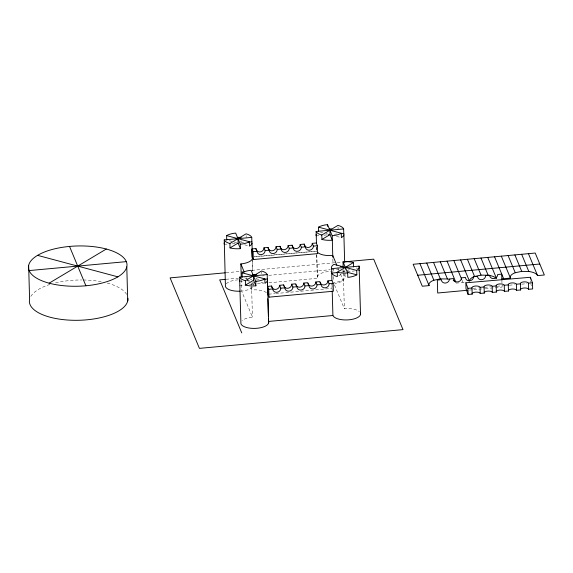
<?xml version="1.0" encoding="UTF-8"?>
<svg xmlns="http://www.w3.org/2000/svg" width="573" height="573" viewBox="0 0 573 573"><rect width="100%" height="100%" fill="white"/><g stroke="black" fill="none" stroke-linecap="round" stroke-linejoin="round"><path stroke-width="0.43" stroke-dasharray="2.87 2.15" d="M240.323 241.756L241.792 240.875M255.787 278.944L257.263 278.063M338.858 275.756L341.064 274.438M346.944 270.922L349.888 269.167M225.246 244.256L227.008 244.091M232.316 243.604L234.966 243.36M240.696 242.837L244.134 242.515M317.113 235.804L318.832 235.639M323.989 235.166L327.434 234.851M334.31 234.221L336.888 233.977M253.939 256.625L316.625 251.167L254.061 256.926M226.113 272.734L243.002 271.179M251.891 270.363L336.358 262.584M337.246 262.506L341.687 262.097M225.934 279.295L238.418 278.149M262.491 275.935L264.275 275.771M268.73 275.355L330.249 269.697M331.137 269.611L334.704 269.289M240.689 281.443L242.408 281.286M246.705 280.892L251.003 280.498M256.16 280.025L259.598 279.703M341.179 272.196L345.476 271.803L341.415 270.714M347.245 271.638L354.336 270.986M239.299 285.519L244.463 285.039M249.62 284.566L253.058 284.251L253.008 282.482M257.47 283.843L263.644 283.277M268.93 282.79L317.442 278.328A13.953 5.701 -1.6 0 1 332.519 271.351M268.644 294.193L274.818 293.627M275.706 293.541L332.147 288.348A13.953 5.701 -1.6 0 1 332.018 286.865L331.946 284.294M456.201 283.105L464.674 282.324M469.437 290.081L472.969 289.759M473.85 289.68L484.436 288.706M485.317 288.62L502.07 287.08L501.977 283.628M473.097 288.319L478.405 287.861M484.593 287.331L490.782 286.801M496.97 286.271L503.158 285.741M509.347 285.211L514.647 284.752M521.724 284.151L527.024 283.692M320.271 232.008L322.706 232.659M325.951 233.526L327.577 233.963M336.501 236.348L340.563 237.437M229.221 240.689L233.333 241.792M234.149 242.014L236.62 242.673M244.607 244.807L248.668 245.896M336.544 269.41L340.606 270.499M244.65 277.869L247.085 278.521M250.337 279.388L251.955 279.825M260.887 282.217L263.322 282.869M462.003 280.133L462.977 282.482M337.834 267.67L338.844 270.119M340.541 274.188L343.585 281.515A13.953 5.701 -1.6 0 0 334.539 284.043M334.525 285.067L344.344 308.675A13.953 5.701 -1.6 0 1 359.35 311.583M246.612 277.762L247.629 280.204M250.68 287.531L251.69 289.974A13.953 5.701 -1.6 0 1 266.696 292.875M241.297 279.688L241.62 291.084L252.449 317.134A13.953 5.701 -1.6 0 0 242.171 320.551M530.863 284.187L531.458 285.769M530.491 280.77L530.534 282.518M501.905 281.042L501.948 282.768M344.882 270.205L344.932 271.967M344.96 272.855L345.082 277.275M343.256 269.632L343.327 272.175M343.349 273.027L344.344 308.675M338.027 227.13L338.077 228.899M332.849 258.967L332.97 263.344M333.142 269.482L333.192 271.237M333.343 276.494L333.465 280.87M332.025 283.979L332.197 290.103M316.776 254.663L317.442 278.328M316.468 246.777L316.59 251.196M316.69 254.734L317.306 276.838M316.403 247.364L316.504 250.867M261.575 271.896L261.625 273.665M252.428 258.566L252.772 270.836M253.094 282.231L253.166 284.86M252.342 260.436L252.686 270.993M251.504 283.184L251.554 284.881M251.576 285.726L252.449 317.134M246.132 235.589L246.182 237.358M252.371 287.202A13.953 5.701 -1.6 0 1 241.62 291.084M226.228 283.828A13.953 5.701 -1.6 0 1 239.901 279.81M247.393 280.684A13.953 5.701 -1.6 0 1 249.456 281.372M251.991 282.854A13.953 5.701 -1.6 0 1 253.187 285.734M343.886 274.395A13.953 5.701 -1.6 0 1 333.507 282.625M356.234 267.92A13.953 5.701 -1.6 0 1 357.609 268.708M30.849 296.377A49.307 20.134 -1.6 0 1 50.431 284.294M55.531 282.897A49.307 20.134 -1.6 0 1 81.645 279.968M83.35 279.989A49.307 20.134 -1.6 0 1 101.328 281.73M107.251 283.069A49.307 20.134 -1.6 0 1 126.941 294.945"/><path stroke-width="0.86" d="M127.736 300.911L126.783 266.875A49.307 20.134 -1.6 0 0 57.236 248.259A49.307 20.134 -1.6 0 0 49.135 283.177L106.306 249.033M226.629 235.618A13.953 5.701 -1.6 0 1 235.675 233.089L240.309 244.227L240.431 248.639A13.953 5.701 -1.6 0 1 230.024 247.901L229.902 243.489L246.082 233.827A13.953 5.701 -1.6 0 1 251.748 237.394L251.869 241.806A13.953 5.701 -1.6 0 1 249.477 246.111L249.355 241.699L226.629 235.618L226.75 240.03M230.024 247.901L238.117 243.074L237.996 238.655M242.214 277.217L242.093 272.805A13.953 5.701 -1.6 0 1 251.146 270.277L255.773 281.415L255.895 285.827A13.953 5.701 -1.6 0 1 245.495 285.089L245.366 280.677L261.546 271.015A13.953 5.701 -1.6 0 1 267.219 274.582L267.763 294.271L268.966 297.165L333.35 291.242L333.128 283.377L331.925 280.484L331.595 268.651A13.953 5.701 -1.6 0 1 333.987 264.346L356.714 270.427L356.843 274.839A13.953 5.701 -1.6 0 1 347.79 277.368L347.668 272.956L343.041 261.818A13.953 5.701 -1.6 0 1 353.441 262.556L353.57 266.968M329.883 230.203L330.012 234.615L332.326 240.18A13.953 5.701 -1.6 0 1 321.919 239.442L321.797 235.03L337.977 225.368A13.953 5.701 -1.6 0 1 343.642 228.935L343.764 233.347A13.953 5.701 -1.6 0 1 341.372 237.652L341.25 233.24L318.524 227.159L318.645 231.571M245.495 285.089L253.581 280.261L253.459 275.842M321.919 239.442L330.012 234.615L328.293 234.772M337.741 272.512L331.717 273.07A13.953 5.701 -1.6 0 0 337.382 276.63L337.261 272.218L353.441 262.556M501.969 278.893L510.443 278.113A13.759 5.615 -1.6 0 1 515.249 272.734L521.724 271.373L528.815 271.487A13.759 5.615 -1.6 0 1 537.567 275.613L544.35 274.99L535.218 253.037L413.162 264.275L422.294 286.228L429.077 285.605A13.759 5.615 -1.6 0 1 433.883 280.226L440.358 278.865L447.441 278.979A13.759 5.615 -1.6 0 1 449.869 279.402M469.631 280.398A13.759 5.615 -1.6 0 1 474.566 276.48L481.041 275.119L488.124 275.233A13.759 5.615 -1.6 0 1 495.831 277.984M240.166 291.184A13.953 5.701 -1.6 0 1 225.411 285.297L224.236 239.922L251.748 237.394M316.468 243.518L316.131 231.463L343.642 228.935M248.431 242.121L251.869 241.806M341.186 233.583L343.764 233.347M317.428 245.738L313.402 246.104A4.083 3.682 -22.6 0 1 309.484 250.2A4.083 3.682 -22.6 0 1 305.352 246.848L301.334 247.221A4.083 3.682 -22.6 0 1 297.408 251.311A4.083 3.682 -22.6 0 1 293.283 247.959L289.258 248.331A4.083 3.682 -22.6 0 1 285.34 252.421A4.083 3.682 -22.6 0 1 281.214 249.069L277.189 249.441A4.083 3.682 -22.6 0 1 273.271 253.538A4.083 3.682 -22.6 0 1 269.138 250.179L265.12 250.551A4.083 3.682 -22.6 0 1 261.195 254.648A4.083 3.682 -22.6 0 1 257.069 251.289L255.923 248.546L251.955 248.911L253.101 251.654L253.316 259.533L317.643 253.617L317.428 245.738L316.282 242.988L312.256 243.36A4.083 3.682 -22.6 0 1 309.377 247.235A4.083 3.682 -22.6 0 1 304.8 245.917M256.518 250.358A4.083 3.682 -22.6 0 0 261.095 251.676A4.083 3.682 -22.6 0 0 263.974 247.808L267.999 247.436A4.083 3.682 -22.6 0 0 272.125 250.788A4.083 3.682 -22.6 0 0 276.043 246.691L280.068 246.326A4.083 3.682 -22.6 0 0 284.194 249.678A4.083 3.682 -22.6 0 0 288.119 245.581L292.144 245.215A4.083 3.682 -22.6 0 0 296.27 248.567A4.083 3.682 -22.6 0 0 300.188 244.47L304.213 244.098L305.352 246.848M252.027 249.212L252.27 257.843M29.108 270.578L126.325 261.632M253.101 251.654L257.069 251.289M225.225 272.812L170.102 277.891L199.411 348.37L403.005 329.625L373.696 259.154L344.359 261.854M360.417 312.98A13.953 5.701 -1.6 0 1 348.978 319.813A13.953 5.701 -1.6 0 1 332.906 315.515L268.522 321.439A13.953 5.701 -1.6 0 1 255.264 328.386A13.953 5.701 -1.6 0 1 240.882 322.484L239.693 280.039A13.953 5.701 -1.6 0 0 239.822 281.522L239.7 277.11L267.219 274.582M331.595 268.651L359.106 266.123L360.546 314.462M225.046 279.38L219.695 279.868L241.756 332.906M263.902 279.309L267.34 278.994A13.953 5.701 -1.6 0 1 264.948 283.298L264.826 278.886L242.093 272.805M358.762 270.578L359.235 270.535M333.128 283.377L329.11 283.75A4.083 3.682 -22.6 0 1 325.185 287.839A4.083 3.682 -22.6 0 1 321.059 284.487L317.034 284.86A4.083 3.682 -22.6 0 1 313.116 288.95A4.083 3.682 -22.6 0 1 308.99 285.598L304.965 285.97A4.083 3.682 -22.6 0 1 301.047 290.067A4.083 3.682 -22.6 0 1 296.914 286.708L292.889 287.08A4.083 3.682 -22.6 0 1 288.971 291.177A4.083 3.682 -22.6 0 1 284.845 287.818L283.642 284.924L279.617 285.297A4.083 3.682 -22.6 0 1 275.699 289.394A4.083 3.682 -22.6 0 1 271.566 286.034L267.548 286.407L268.751 289.301L268.966 297.165M284.229 286.736A4.083 3.682 -22.6 0 0 288.806 288.054A4.083 3.682 -22.6 0 0 291.686 284.187L295.711 283.814L296.914 286.708M295.876 284.767A4.083 3.682 -22.6 0 0 300.367 287.087A4.083 3.682 -22.6 0 0 303.762 283.076L307.787 282.704L308.99 285.598M307.945 283.656A4.083 3.682 -22.6 0 0 312.435 285.977A4.083 3.682 -22.6 0 0 315.83 281.966L319.856 281.594L321.059 284.487M320.021 282.546A4.083 3.682 -22.6 0 0 324.504 284.867A4.083 3.682 -22.6 0 0 327.899 280.849L331.925 280.484M417.731 275.248L539.787 264.017M268.751 289.301L272.777 288.935A4.083 3.682 -22.6 0 0 276.902 292.287A4.083 3.682 -22.6 0 0 280.82 288.19L284.845 287.818M467.675 290.246L437.693 293.004L437.328 280.061L441.353 279.688A4.083 3.682 -22.6 0 0 445.479 283.048A4.083 3.682 -22.6 0 0 449.404 278.951L453.422 278.578A4.083 3.682 -22.6 0 0 457.555 281.937A4.083 3.682 -22.6 0 0 461.473 277.841L465.498 277.468A4.083 3.682 -22.6 0 0 469.624 280.82A4.083 3.682 -22.6 0 0 473.542 276.73L477.567 276.358A4.083 3.682 -22.6 0 0 481.692 279.71A4.083 3.682 -22.6 0 0 485.618 275.62L489.636 275.248A4.083 3.682 -22.6 0 0 493.768 278.6A4.083 3.682 -22.6 0 0 497.686 274.503L501.712 274.138L501.876 280.176M465.856 282.811L530.39 277.282L532.482 282.826L532.654 288.942L528.621 289.286A4.083 1.669 -1.6 0 0 523.973 287.997A4.083 1.669 -1.6 0 0 520.556 289.974L516.524 290.325A4.083 1.669 -1.6 0 0 511.868 289.036A4.083 1.669 -1.6 0 0 508.452 291.012L504.419 291.363A4.083 1.669 -1.6 0 0 499.771 290.074A4.083 1.669 -1.6 0 0 496.354 292.051L492.322 292.395A4.083 1.669 -1.6 0 0 487.673 291.113A4.083 1.669 -1.6 0 0 484.257 293.089L480.217 293.433A4.083 1.669 -1.6 0 0 475.569 292.151A4.083 1.669 -1.6 0 0 472.152 294.128L468.12 294.472L466.028 288.928L465.856 282.811L467.948 288.362L468.12 294.472M467.948 288.362L471.98 288.018A4.083 1.669 -1.6 0 1 475.397 286.034A4.083 1.669 -1.6 0 1 480.052 287.324L484.085 286.98A4.083 1.669 -1.6 0 1 487.501 284.996A4.083 1.669 -1.6 0 1 492.15 286.285L496.182 285.941A4.083 1.669 -1.6 0 1 499.599 283.957A4.083 1.669 -1.6 0 1 504.247 285.247L508.287 284.903A4.083 1.669 -1.6 0 1 511.703 282.926A4.083 1.669 -1.6 0 1 516.352 284.208L520.384 283.864A4.083 1.669 -1.6 0 1 523.801 281.887A4.083 1.669 -1.6 0 1 528.449 283.177L532.482 282.826M347.102 272.232L356.843 274.839M37.56 255.357L117.873 276.852M528.442 253.667L537.567 275.613M521.659 254.29L528.815 271.487M514.876 254.913L521.724 271.373M508.093 255.537L515.249 272.734M501.318 256.16L510.443 278.113M494.535 256.783L503.667 278.736M487.752 257.406L496.555 278.578M480.976 258.029L488.124 275.233M474.193 258.659L481.041 275.119M467.41 259.283L474.566 276.48M460.628 259.906L469.437 281.071M453.852 260.529L461.673 279.345M447.069 261.152L455.872 282.324M440.286 261.775L447.441 278.979M433.51 262.398L440.358 278.865M426.727 263.028L433.883 280.226M419.945 263.652L429.077 285.605M318.524 227.159A13.953 5.701 -1.6 0 1 327.57 224.63L332.204 235.768L332.798 257.213M336.817 265.227L332.755 255.458A13.953 5.701 -1.6 0 1 317.75 252.557M312.256 243.36L313.402 246.104M327.899 280.849L329.11 283.75M300.188 244.47L301.334 247.221M315.83 281.966L317.034 284.86M292.144 245.215L293.283 247.959M288.119 245.581L289.258 248.331M303.762 283.076L304.965 285.97M280.068 246.326L281.214 249.069M276.043 246.691L277.189 249.441M291.686 284.187L292.889 287.08M267.999 247.436L269.138 250.179M263.974 247.808L265.12 250.551M279.617 285.297L280.82 288.19M271.566 286.034L272.777 288.935M253.316 259.533L252.177 256.79L251.984 249.785M238.117 243.074L240.431 248.639M253.581 280.261L255.895 285.827M252.299 257.084A13.953 5.701 -1.6 0 1 240.861 263.917L244.241 272.06M69.534 246.433L85.9 285.777M530.39 277.282L530.44 279.022M528.449 283.177L528.621 289.286M520.384 283.864L520.556 289.974M516.352 284.208L516.524 290.325M508.287 284.903L508.452 291.012M504.247 285.247L504.419 291.363M496.182 285.941L496.354 292.051M492.15 286.285L492.322 292.395M484.085 286.98L484.257 293.089M480.052 287.324L480.217 293.433M471.98 288.018L472.152 294.128M345.354 267.39L345.404 269.152M343.9 234.83L344.66 262.241M343.041 261.818L343.163 266.237A13.953 5.701 -1.6 0 0 340.52 266.588M332.218 290.977L332.906 315.515M327.57 224.63L327.62 226.399M267.469 280.476L268.651 322.921M267.885 298.655L268.379 316.181M268.451 318.81L268.522 321.439M252.005 243.289L252.428 258.566M240.861 263.917L241.226 277.06M28.65 265.335L29.603 299.371A49.307 20.134 -1.6 0 0 77.212 320.307A49.307 20.134 -1.6 0 0 127.929 298.275M224.358 244.334A13.953 5.701 -1.6 0 1 224.229 242.852M237.251 237.401A13.953 5.701 -1.6 0 1 241.24 237.444M249.355 241.699A13.953 5.701 -1.6 0 1 240.309 244.227M229.902 243.489A13.953 5.701 -1.6 0 1 224.236 239.922M359.106 266.123A13.953 5.701 -1.6 0 1 356.714 270.427M347.668 272.956A13.953 5.701 -1.6 0 1 337.261 272.218M252.714 274.589A13.953 5.701 -1.6 0 1 256.704 274.632M264.826 278.886A13.953 5.701 -1.6 0 1 255.773 281.415M245.366 280.677A13.953 5.701 -1.6 0 1 239.7 277.11M316.253 235.883A13.953 5.701 -1.6 0 1 316.124 234.393M329.146 228.942A13.953 5.701 -1.6 0 1 331.337 228.906M341.25 233.24A13.953 5.701 -1.6 0 1 332.204 235.768M321.797 235.03A13.953 5.701 -1.6 0 1 316.131 231.463M453.243 280.526A13.759 5.615 -1.6 0 1 455.148 281.73M256.088 249.499A4.083 3.682 -22.6 0 1 255.923 248.546M304.378 245.051A4.083 3.682 -22.6 0 1 304.213 244.098M283.807 285.877A4.083 3.682 -22.6 0 1 283.642 284.924M126.783 266.875A49.307 20.134 -1.6 0 1 49.135 283.177"/></g></svg>
